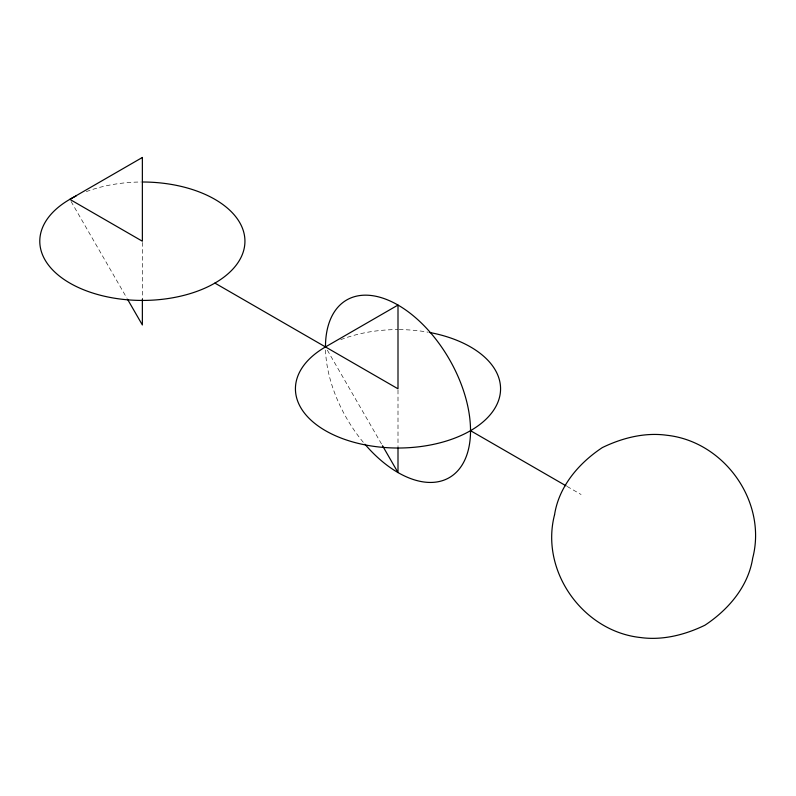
<?xml version="1.0" encoding="UTF-8"?>
<svg xmlns="http://www.w3.org/2000/svg" width="796" height="796" viewBox="0 0 796 796"><rect width="100%" height="100%" fill="white"/><g stroke="black" fill="none" stroke-linecap="round" stroke-linejoin="round"><path stroke-width="0.6" stroke-dasharray="3.98 2.98" d="M567.15 486.465L581.11 494.525M327.335 350.15L381.881 444.636M71.083 201.488L126.872 298.122M398 390.04L398 446.685M142.365 242.452L142.365 299.097M86.296 191.637A102.565 59.212 0 0 1 141.161 182.005M340.748 339.673A102.565 59.212 0 0 1 398 329.594M399.204 329.594A102.565 59.212 0 0 1 428.208 332.221M363.304 442.307A102.565 59.212 60 0 1 325.504 349.235"/><path stroke-width="1.19" d="M429.422 332.439A102.565 59.212 0 0 1 489.47 415.592A102.565 59.212 0 0 1 337.793 436.745A102.565 59.212 0 0 1 325.474 346.937L398 305.057L398 388.806L214.89 283.087M470.526 430.676L566.075 485.849M382.508 445.71L398 472.555L398 447.919M127.489 299.197L142.365 324.967L142.365 299.097M142.365 182.005A102.565 59.212 0 0 1 240.671 258.113A102.565 59.212 0 0 1 86.286 290.799A102.565 59.212 0 0 1 76.058 196.035M325.474 346.937A102.565 59.212 60 0 1 409.413 312.689A102.565 59.212 60 0 1 466.934 454.635A102.565 59.212 60 0 1 364.896 444.208M554.563 514.723C539.937 570.951 582.861 631.278 640.362 637.516C662.511 640.621 685.058 634.85 704.918 625.218C728.32 609.746 748.31 586.513 752.708 558.066C767.324 501.838 724.4 441.511 666.909 435.273C644.76 432.168 622.213 437.939 602.353 447.571C578.941 463.043 558.951 486.276 554.563 514.723M142.365 157.469L69.839 199.348L142.365 241.218L142.365 157.469"/></g></svg>
